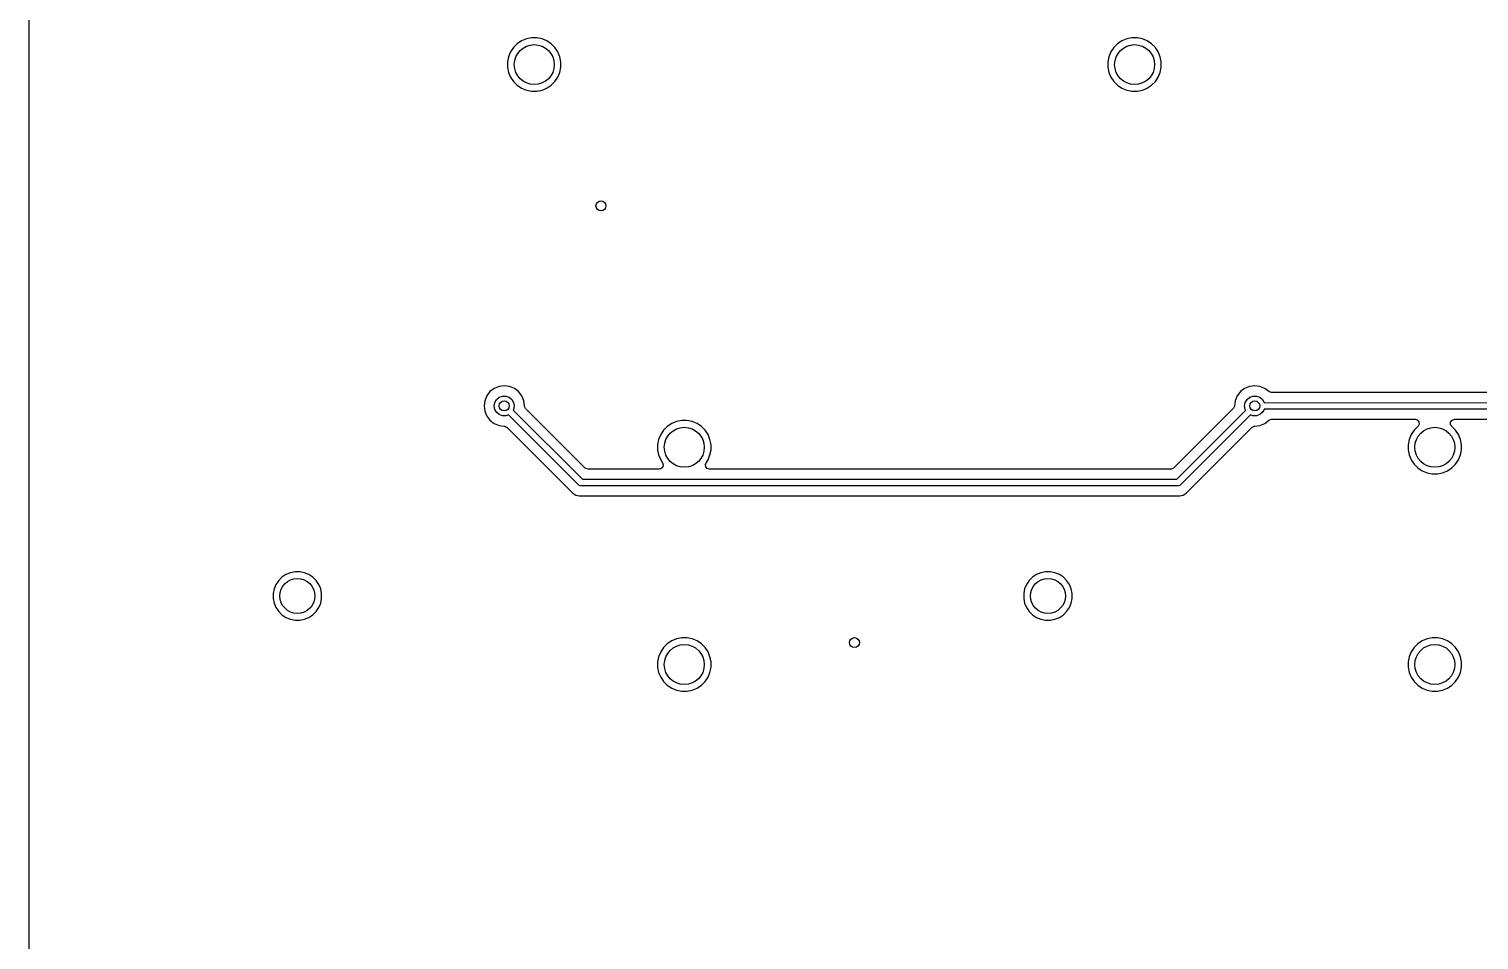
# Model space of a CAD drawing. Extents: x 0.7 to 11, y -6.1 to -1.6.
# Drawn here: x 0.687 to 2.399, y -3.847 to -2.771 of the extents above; entities that cross this region are included whole.
import ezdxf

# ---------------------------------------------------------------- set-up
doc = ezdxf.new("R2010")
doc.units = 0
doc.header["$MEASUREMENT"] = 0
doc.layers.add('BLACK', color=7, linetype='CONTINUOUS')

msp = doc.modelspace()

# ---------------------------------------------------------------- linework, layer by layer
at = {"layer": 'BLACK', "linetype": 'CONTINUOUS'}
for p, q in [((0.6871, -2.8103), (0.6871, -2.7351)), ((1.2634, -2.7889), (1.259, -2.7933)), ((1.2685, -2.7855), (1.2634, -2.7889)), ((1.2634, -2.7889), (1.2634, -2.7889)), ((1.2743, -2.7831), (1.2685, -2.7855)), ((1.2685, -2.7855), (1.2685, -2.7855)), ((1.2804, -2.7819), (1.2743, -2.7831)), ((1.2743, -2.7831), (1.2743, -2.7831)), ((1.2866, -2.7819), (1.2804, -2.7819)), ((1.2804, -2.7819), (1.2804, -2.7819)), ((1.2927, -2.7831), (1.2866, -2.7819)), ((1.2866, -2.7819), (1.2866, -2.7819)), ((1.2984, -2.7855), (1.2927, -2.7831)), ((1.2927, -2.7831), (1.2927, -2.7831)), ((1.3036, -2.7889), (1.2984, -2.7855)), ((1.2984, -2.7855), (1.2984, -2.7855)), ((1.3079, -2.7933), (1.3036, -2.7889)), ((1.3036, -2.7889), (1.3036, -2.7889)), ((1.972, -2.7889), (1.9676, -2.7933)), ((1.9772, -2.7855), (1.972, -2.7889)), ((1.972, -2.7889), (1.972, -2.7889)), ((1.9829, -2.7831), (1.9772, -2.7855)), ((1.9772, -2.7855), (1.9772, -2.7855)), ((1.989, -2.7819), (1.9829, -2.7831)), ((1.9829, -2.7831), (1.9829, -2.7831)), ((1.9952, -2.7819), (1.989, -2.7819)), ((1.989, -2.7819), (1.989, -2.7819)), ((2.0013, -2.7831), (1.9952, -2.7819)), ((1.9952, -2.7819), (1.9952, -2.7819)), ((2.0071, -2.7855), (2.0013, -2.7831)), ((2.0013, -2.7831), (2.0013, -2.7831)), ((2.0122, -2.7889), (2.0071, -2.7855)), ((2.0071, -2.7855), (2.0071, -2.7855)), ((2.0166, -2.7933), (2.0122, -2.7889)), ((2.0122, -2.7889), (2.0122, -2.7889)), ((1.2532, -2.8042), (1.2519, -2.8103)), ((1.2555, -2.7985), (1.2532, -2.8042)), ((1.2532, -2.8042), (1.2532, -2.8042)), ((1.259, -2.7933), (1.2555, -2.7985)), ((1.2555, -2.7985), (1.2555, -2.7985)), ((1.259, -2.7933), (1.259, -2.7933)), ((1.3114, -2.7985), (1.3079, -2.7933)), ((1.3079, -2.7933), (1.3079, -2.7933)), ((1.3138, -2.8042), (1.3114, -2.7985)), ((1.3114, -2.7985), (1.3114, -2.7985)), ((1.315, -2.8103), (1.3138, -2.8042)), ((1.3138, -2.8042), (1.3138, -2.8042)), ((1.3138, -2.8042), (1.3138, -2.8042)), ((1.9618, -2.8042), (1.9606, -2.8103)), ((1.9642, -2.7985), (1.9618, -2.8042)), ((1.9618, -2.8042), (1.9618, -2.8042)), ((1.9676, -2.7933), (1.9642, -2.7985)), ((1.9642, -2.7985), (1.9642, -2.7985)), ((1.9676, -2.7933), (1.9676, -2.7933)), ((2.0201, -2.7985), (2.0166, -2.7933)), ((2.0166, -2.7933), (2.0166, -2.7933)), ((2.0224, -2.8042), (2.0201, -2.7985)), ((2.0201, -2.7985), (2.0201, -2.7985)), ((2.0236, -2.8103), (2.0224, -2.8042)), ((2.0224, -2.8042), (2.0224, -2.8042)), ((2.0224, -2.8042), (2.0224, -2.8042)), ((0.6871, -3.4438), (0.6871, -2.8103)), ((1.2519, -2.8103), (1.2519, -2.8165)), ((1.2519, -2.8165), (1.2532, -2.8226)), ((1.2532, -2.8226), (1.2532, -2.8226)), ((1.2532, -2.8226), (1.2555, -2.8283)), ((1.3114, -2.8283), (1.3138, -2.8226)), ((1.3138, -2.8226), (1.315, -2.8165)), ((1.315, -2.8165), (1.315, -2.8103)), ((1.315, -2.8103), (1.315, -2.8103)), ((1.315, -2.8103), (1.315, -2.8103)), ((1.9606, -2.8103), (1.9606, -2.8165)), ((1.9606, -2.8165), (1.9618, -2.8226)), ((1.9618, -2.8226), (1.9618, -2.8226)), ((1.9618, -2.8226), (1.9642, -2.8283)), ((2.0201, -2.8283), (2.0224, -2.8226)), ((2.0224, -2.8226), (2.0236, -2.8165)), ((2.0236, -2.8165), (2.0236, -2.8103)), ((2.0236, -2.8103), (2.0236, -2.8103)), ((2.0236, -2.8103), (2.0236, -2.8103)), ((1.2555, -2.8283), (1.2555, -2.8283)), ((1.2555, -2.8283), (1.259, -2.8335)), ((1.259, -2.8335), (1.259, -2.8335)), ((1.259, -2.8335), (1.2634, -2.8379)), ((1.2634, -2.8379), (1.2685, -2.8413)), ((1.2984, -2.8413), (1.2988, -2.841)), ((1.2988, -2.841), (1.3036, -2.8379)), ((1.3036, -2.8379), (1.3079, -2.8335)), ((1.3036, -2.8379), (1.3036, -2.8379)), ((1.3079, -2.8335), (1.3114, -2.8283)), ((1.3079, -2.8335), (1.3079, -2.8335)), ((1.9642, -2.8283), (1.9642, -2.8283)), ((1.9642, -2.8283), (1.9676, -2.8335)), ((1.9676, -2.8335), (1.9676, -2.8335)), ((1.9676, -2.8335), (1.972, -2.8379)), ((1.972, -2.8379), (1.9772, -2.8413)), ((2.0071, -2.8413), (2.0075, -2.841)), ((2.0075, -2.841), (2.0122, -2.8379)), ((2.0122, -2.8379), (2.0166, -2.8335)), ((2.0122, -2.8379), (2.0122, -2.8379)), ((2.0166, -2.8335), (2.0201, -2.8283)), ((2.0166, -2.8335), (2.0166, -2.8335)), ((1.2685, -2.8413), (1.2685, -2.8413)), ((1.2685, -2.8413), (1.2743, -2.8437)), ((1.2743, -2.8437), (1.2743, -2.8437)), ((1.2743, -2.8437), (1.2804, -2.8449)), ((1.2804, -2.8449), (1.2804, -2.8449)), ((1.2804, -2.8449), (1.2804, -2.8449)), ((1.2804, -2.8449), (1.2866, -2.8449)), ((1.2866, -2.8449), (1.2927, -2.8437)), ((1.2866, -2.8449), (1.2866, -2.8449)), ((1.2927, -2.8437), (1.2984, -2.8413)), ((1.9772, -2.8413), (1.9772, -2.8413)), ((1.9772, -2.8413), (1.9829, -2.8437)), ((1.9829, -2.8437), (1.9829, -2.8437)), ((1.9829, -2.8437), (1.989, -2.8449)), ((1.989, -2.8449), (1.989, -2.8449)), ((1.989, -2.8449), (1.989, -2.8449)), ((1.989, -2.8449), (1.9952, -2.8449)), ((1.9952, -2.8449), (2.0013, -2.8437)), ((1.9952, -2.8449), (1.9952, -2.8449)), ((2.0013, -2.8437), (2.0071, -2.8413)), ((1.2312, -3.1997), (1.2274, -3.2046)), ((1.2361, -3.1959), (1.2312, -3.1997)), ((1.2419, -3.1935), (1.2361, -3.1959)), ((1.248, -3.1927), (1.2419, -3.1935)), ((1.2419, -3.1935), (1.2419, -3.1935)), ((1.2542, -3.1935), (1.248, -3.1927)), ((1.248, -3.1927), (1.248, -3.1927)), ((1.26, -3.1959), (1.2542, -3.1935)), ((1.2542, -3.1935), (1.2542, -3.1935)), ((1.2649, -3.1997), (1.26, -3.1959)), ((1.2687, -3.2046), (1.2649, -3.1997)), ((2.117, -3.1997), (2.1132, -3.2046)), ((2.1219, -3.1959), (2.117, -3.1997)), ((2.1277, -3.1935), (2.1219, -3.1959)), ((2.1339, -3.1927), (2.1277, -3.1935)), ((2.1277, -3.1935), (2.1277, -3.1935)), ((2.14, -3.1935), (2.1339, -3.1927)), ((2.1339, -3.1927), (2.1339, -3.1927)), ((2.1458, -3.1959), (2.14, -3.1935)), ((2.14, -3.1935), (2.14, -3.1935)), ((2.1507, -3.1997), (2.1458, -3.1959)), ((2.1508, -3.1998), (2.1507, -3.1997)), ((2.1507, -3.1997), (2.1507, -3.1997)), ((2.1512, -3.2), (2.1508, -3.1998)), ((2.1538, -3.2008), (2.1512, -3.2)), ((1.225, -3.2104), (1.2242, -3.2165)), ((1.2242, -3.2165), (1.2242, -3.2165)), ((1.2242, -3.2165), (1.225, -3.2227)), ((1.2274, -3.2046), (1.225, -3.2104)), ((1.225, -3.2104), (1.225, -3.2104)), ((1.2362, -3.2165), (1.2369, -3.2125)), ((1.2369, -3.2206), (1.2362, -3.2165)), ((1.2369, -3.2125), (1.239, -3.2089)), ((1.239, -3.2089), (1.2421, -3.2063)), ((1.2421, -3.2063), (1.246, -3.2049)), ((1.246, -3.2049), (1.2501, -3.2049)), ((1.2501, -3.2049), (1.2539, -3.2063)), ((1.2539, -3.2063), (1.2571, -3.2089)), ((1.2571, -3.2089), (1.2591, -3.2125)), ((1.2591, -3.2125), (1.2598, -3.2165)), ((1.2598, -3.2165), (1.2591, -3.2206)), ((1.2711, -3.2104), (1.2687, -3.2046)), ((1.2719, -3.2165), (1.2711, -3.2104)), ((1.2719, -3.2167), (1.2719, -3.2165)), ((1.272, -3.2171), (1.2719, -3.2167)), ((1.2733, -3.2195), (1.272, -3.2171)), ((2.11, -3.2167), (2.1089, -3.2192)), ((2.1108, -3.2104), (2.11, -3.2167)), ((2.1132, -3.2046), (2.1108, -3.2104)), ((2.1108, -3.2104), (2.1108, -3.2104)), ((2.122, -3.2165), (2.1228, -3.2125)), ((2.1228, -3.2206), (2.122, -3.2165)), ((2.1228, -3.2125), (2.1248, -3.2089)), ((2.1248, -3.2089), (2.128, -3.2063)), ((2.128, -3.2063), (2.1318, -3.2049)), ((2.1318, -3.2049), (2.1359, -3.2049)), ((2.1359, -3.2049), (2.1398, -3.2063)), ((2.1398, -3.2063), (2.1429, -3.2089)), ((2.1429, -3.2089), (2.145, -3.2125)), ((2.145, -3.2125), (2.145, -3.2127)), ((2.145, -3.2127), (2.8275, -3.2126)), ((2.8186, -3.2008), (2.1538, -3.2008)), ((1.225, -3.2227), (1.225, -3.2227)), ((1.225, -3.2227), (1.2274, -3.2285)), ((1.2274, -3.2285), (1.2312, -3.2334)), ((1.2312, -3.2334), (1.2361, -3.2372)), ((1.239, -3.2241), (1.2369, -3.2206)), ((1.2421, -3.2268), (1.239, -3.2241)), ((1.246, -3.2282), (1.2421, -3.2268)), ((1.2501, -3.2282), (1.246, -3.2282)), ((1.253, -3.2271), (1.2501, -3.2282)), ((1.3364, -3.3104), (1.253, -3.2271)), ((1.2591, -3.2206), (1.2585, -3.2216)), ((1.2585, -3.2216), (1.3403, -3.3032)), ((1.3437, -3.2899), (1.2733, -3.2195)), ((1.4575, -3.2338), (1.4514, -3.235)), ((1.4637, -3.2338), (1.4575, -3.2338)), ((1.4575, -3.2338), (1.4575, -3.2338)), ((1.4698, -3.235), (1.4637, -3.2338)), ((1.4637, -3.2338), (1.4637, -3.2338)), ((2.1086, -3.2195), (2.0382, -3.2899)), ((2.0418, -3.3031), (2.1233, -3.2215)), ((2.1288, -3.2271), (2.0461, -3.3099)), ((2.1089, -3.2192), (2.1086, -3.2195)), ((2.1233, -3.2215), (2.1228, -3.2206)), ((2.1318, -3.2282), (2.1288, -3.2271)), ((2.1359, -3.2282), (2.1318, -3.2282)), ((2.1398, -3.2268), (2.1359, -3.2282)), ((2.1429, -3.2241), (2.1398, -3.2268)), ((2.145, -3.2206), (2.1429, -3.2241)), ((2.8275, -3.2204), (2.145, -3.2205)), ((2.145, -3.2205), (2.145, -3.2206)), ((2.1458, -3.2372), (2.1507, -3.2334)), ((2.1507, -3.2334), (2.1508, -3.2333)), ((2.1507, -3.2334), (2.1507, -3.2334)), ((2.1508, -3.2333), (2.1534, -3.2323)), ((2.1534, -3.2323), (2.1538, -3.2323)), ((2.1538, -3.2323), (2.3232, -3.2323)), ((2.3232, -3.2323), (2.3258, -3.2331)), ((2.3258, -3.2331), (2.3276, -3.2352)), ((2.365, -3.2359), (2.3665, -3.2336)), ((2.3665, -3.2336), (2.3689, -3.2324)), ((2.3689, -3.2324), (2.3697, -3.2323)), ((2.3697, -3.2323), (2.8186, -3.2323)), ((1.2361, -3.2372), (1.2419, -3.2396)), ((1.2419, -3.2396), (1.248, -3.2404)), ((1.248, -3.2404), (1.248, -3.2404)), ((1.248, -3.2404), (1.2482, -3.2404)), ((1.2482, -3.2404), (1.2507, -3.2415)), ((1.2507, -3.2415), (1.251, -3.2418)), ((1.251, -3.2418), (1.3289, -3.3197)), ((1.4327, -3.2504), (1.4303, -3.2562)), ((1.4362, -3.2453), (1.4327, -3.2504)), ((1.4327, -3.2504), (1.4327, -3.2504)), ((1.4405, -3.2409), (1.4362, -3.2453)), ((1.4362, -3.2453), (1.4362, -3.2453)), ((1.4457, -3.2374), (1.4405, -3.2409)), ((1.4405, -3.2409), (1.4405, -3.2409)), ((1.4514, -3.235), (1.4457, -3.2374)), ((1.4457, -3.2374), (1.4457, -3.2374)), ((1.4514, -3.235), (1.4514, -3.235)), ((1.4756, -3.2374), (1.4698, -3.235)), ((1.4698, -3.235), (1.4698, -3.235)), ((1.4807, -3.2409), (1.4756, -3.2374)), ((1.4756, -3.2374), (1.4756, -3.2374)), ((1.4851, -3.2453), (1.4807, -3.2409)), ((1.4807, -3.2409), (1.4807, -3.2409)), ((1.4886, -3.2504), (1.4851, -3.2453)), ((1.4851, -3.2453), (1.4851, -3.2453)), ((1.4909, -3.2562), (1.4886, -3.2504)), ((1.4886, -3.2504), (1.4886, -3.2504)), ((2.053, -3.3197), (2.1309, -3.2418)), ((2.1309, -3.2418), (2.1333, -3.2405)), ((2.1333, -3.2405), (2.1337, -3.2404)), ((2.1337, -3.2404), (2.1339, -3.2404)), ((2.1339, -3.2404), (2.14, -3.2396)), ((2.1339, -3.2404), (2.1339, -3.2404)), ((2.14, -3.2396), (2.1458, -3.2372)), ((2.3185, -3.2504), (2.3162, -3.2562)), ((2.322, -3.2453), (2.3185, -3.2504)), ((2.3185, -3.2504), (2.3185, -3.2504)), ((2.3265, -3.2407), (2.322, -3.2453)), ((2.322, -3.2453), (2.322, -3.2453)), ((2.3269, -3.2404), (2.3265, -3.2407)), ((2.3265, -3.2407), (2.3265, -3.2407)), ((2.328, -3.2379), (2.3269, -3.2404)), ((2.3276, -3.2352), (2.328, -3.2379)), ((2.3651, -3.2387), (2.365, -3.2359)), ((2.3664, -3.2406), (2.3651, -3.2387)), ((2.3664, -3.2407), (2.3664, -3.2406)), ((2.3709, -3.2453), (2.3664, -3.2407)), ((2.3744, -3.2504), (2.3709, -3.2453)), ((2.3709, -3.2453), (2.3709, -3.2453)), ((2.3768, -3.2562), (2.3744, -3.2504)), ((2.3744, -3.2504), (2.3744, -3.2504)), ((1.4303, -3.2562), (1.4291, -3.2623)), ((1.4291, -3.2623), (1.4291, -3.2685)), ((1.4291, -3.2685), (1.4303, -3.2745)), ((1.4303, -3.2562), (1.4303, -3.2562)), ((1.4921, -3.2623), (1.4909, -3.2562)), ((1.4909, -3.2562), (1.4909, -3.2562)), ((1.4909, -3.2562), (1.4909, -3.2562)), ((1.4909, -3.2745), (1.4921, -3.2685)), ((1.4921, -3.2685), (1.4921, -3.2623)), ((1.4921, -3.2623), (1.4921, -3.2623)), ((1.4921, -3.2623), (1.4921, -3.2623)), ((2.3162, -3.2562), (2.3149, -3.2623)), ((2.3149, -3.2623), (2.3149, -3.2685)), ((2.3149, -3.2685), (2.3162, -3.2745)), ((2.3162, -3.2562), (2.3162, -3.2562)), ((2.378, -3.2623), (2.3768, -3.2562)), ((2.3768, -3.2562), (2.3768, -3.2562)), ((2.3768, -3.2562), (2.3768, -3.2562)), ((2.3768, -3.2745), (2.378, -3.2685)), ((2.378, -3.2685), (2.378, -3.2623)), ((2.378, -3.2623), (2.378, -3.2623)), ((2.378, -3.2623), (2.378, -3.2623)), ((1.4303, -3.2745), (1.4303, -3.2745)), ((1.4303, -3.2745), (1.4327, -3.2803)), ((1.4327, -3.2803), (1.4327, -3.2803)), ((1.4327, -3.2803), (1.435, -3.2837)), ((1.435, -3.2837), (1.4358, -3.2863)), ((1.4855, -3.2857), (1.4863, -3.2837)), ((1.4859, -3.2885), (1.4855, -3.2857)), ((1.4863, -3.2837), (1.4886, -3.2803)), ((1.4886, -3.2803), (1.4909, -3.2745)), ((1.4886, -3.2803), (1.4886, -3.2803)), ((1.4886, -3.2803), (1.4886, -3.2803)), ((2.3162, -3.2745), (2.3162, -3.2745)), ((2.3162, -3.2745), (2.3185, -3.2803)), ((2.3185, -3.2803), (2.3185, -3.2803)), ((2.3185, -3.2803), (2.322, -3.2854)), ((2.322, -3.2854), (2.322, -3.2854)), ((2.322, -3.2854), (2.3264, -3.2898)), ((2.3665, -3.2898), (2.3709, -3.2854)), ((2.3709, -3.2854), (2.3744, -3.2803)), ((2.3744, -3.2803), (2.3768, -3.2745)), ((1.3403, -3.3032), (2.0418, -3.3031)), ((1.3445, -3.2905), (1.3437, -3.2899)), ((1.3471, -3.2913), (1.3445, -3.2905)), ((1.4309, -3.2913), (1.3471, -3.2913)), ((1.433, -3.2908), (1.4309, -3.2913)), ((1.4351, -3.289), (1.433, -3.2908)), ((1.4358, -3.2863), (1.4351, -3.289)), ((1.4877, -3.2905), (1.4859, -3.2885)), ((1.4903, -3.2913), (1.4877, -3.2905)), ((2.0348, -3.2913), (1.4903, -3.2913)), ((2.0358, -3.2912), (2.0348, -3.2913)), ((2.0382, -3.2899), (2.0358, -3.2912)), ((2.3264, -3.2898), (2.3264, -3.2898)), ((2.3264, -3.2898), (2.3315, -3.2933)), ((2.3315, -3.2933), (2.3315, -3.2933)), ((2.3315, -3.2933), (2.3373, -3.2957)), ((2.3373, -3.2957), (2.3373, -3.2957)), ((2.3373, -3.2957), (2.3434, -3.2969)), ((2.3434, -3.2969), (2.3434, -3.2969)), ((2.3434, -3.2969), (2.3434, -3.2969)), ((2.3434, -3.2969), (2.3496, -3.2969)), ((2.3496, -3.2969), (2.3556, -3.2957)), ((2.3496, -3.2969), (2.3496, -3.2969)), ((2.3556, -3.2957), (2.3614, -3.2933)), ((2.3614, -3.2933), (2.3665, -3.2898)), ((1.3289, -3.3197), (1.3325, -3.3218)), ((1.3368, -3.3105), (1.3364, -3.3104)), ((1.3378, -3.3109), (1.3368, -3.3105)), ((1.3386, -3.311), (1.3378, -3.3109)), ((2.0441, -3.3109), (1.3386, -3.311)), ((2.0455, -3.3104), (2.0441, -3.3109)), ((2.0461, -3.3099), (2.0455, -3.3104)), ((2.0494, -3.3218), (2.053, -3.3197)), ((1.3325, -3.3218), (1.3365, -3.3229)), ((1.3365, -3.3229), (1.3365, -3.3229)), ((1.3365, -3.3229), (2.0454, -3.3229)), ((2.0454, -3.3229), (2.0494, -3.3218)), ((2.0454, -3.3229), (2.0454, -3.3229)), ((0.9818, -3.4227), (0.9786, -3.4274)), ((0.9857, -3.4188), (0.9818, -3.4227)), ((0.9818, -3.4227), (0.9818, -3.4227)), ((0.9904, -3.4156), (0.9857, -3.4188)), ((0.9857, -3.4188), (0.9857, -3.4188)), ((0.9956, -3.4135), (0.9904, -3.4156)), ((0.9904, -3.4156), (0.9904, -3.4156)), ((1.0011, -3.4124), (0.9956, -3.4135)), ((0.9956, -3.4135), (0.9956, -3.4135)), ((1.0068, -3.4124), (1.0011, -3.4124)), ((1.0011, -3.4124), (1.0011, -3.4124)), ((1.0123, -3.4135), (1.0068, -3.4124)), ((1.0068, -3.4124), (1.0068, -3.4124)), ((1.0175, -3.4156), (1.0123, -3.4135)), ((1.0123, -3.4135), (1.0123, -3.4135)), ((1.0221, -3.4188), (1.0175, -3.4156)), ((1.0175, -3.4156), (1.0175, -3.4156)), ((1.0261, -3.4227), (1.0221, -3.4188)), ((1.0221, -3.4188), (1.0221, -3.4188)), ((1.0292, -3.4274), (1.0261, -3.4227)), ((1.0261, -3.4227), (1.0261, -3.4227)), ((1.8676, -3.4227), (1.8645, -3.4274)), ((1.8716, -3.4188), (1.8676, -3.4227)), ((1.8676, -3.4227), (1.8676, -3.4227)), ((1.8762, -3.4156), (1.8716, -3.4188)), ((1.8716, -3.4188), (1.8716, -3.4188)), ((1.8814, -3.4135), (1.8762, -3.4156)), ((1.8762, -3.4156), (1.8762, -3.4156)), ((1.887, -3.4124), (1.8814, -3.4135)), ((1.8814, -3.4135), (1.8814, -3.4135)), ((1.8926, -3.4124), (1.887, -3.4124)), ((1.887, -3.4124), (1.887, -3.4124)), ((1.8981, -3.4135), (1.8926, -3.4124)), ((1.8926, -3.4124), (1.8926, -3.4124)), ((1.9033, -3.4156), (1.8981, -3.4135)), ((1.8981, -3.4135), (1.8981, -3.4135)), ((1.908, -3.4188), (1.9033, -3.4156)), ((1.9033, -3.4156), (1.9033, -3.4156)), ((1.9119, -3.4227), (1.908, -3.4188)), ((1.908, -3.4188), (1.908, -3.4188)), ((1.9119, -3.4227), (1.9119, -3.4227)), ((1.9151, -3.4274), (1.9119, -3.4227)), ((0.9765, -3.4326), (0.9754, -3.4381)), ((0.9754, -3.4381), (0.9754, -3.4381)), ((0.9754, -3.4381), (0.9754, -3.4438)), ((0.9786, -3.4274), (0.9765, -3.4326)), ((0.9765, -3.4326), (0.9765, -3.4326)), ((0.9786, -3.4274), (0.9786, -3.4274)), ((1.0314, -3.4326), (1.0292, -3.4274)), ((1.0292, -3.4274), (1.0292, -3.4274)), ((1.0292, -3.4274), (1.0292, -3.4274)), ((1.0325, -3.4381), (1.0314, -3.4326)), ((1.0314, -3.4326), (1.0314, -3.4326)), ((1.0314, -3.4326), (1.0314, -3.4326)), ((1.0325, -3.4438), (1.0325, -3.4381)), ((1.0325, -3.4381), (1.0325, -3.4381)), ((1.8623, -3.4326), (1.8612, -3.4381)), ((1.8612, -3.4381), (1.8612, -3.4381)), ((1.8612, -3.4381), (1.8612, -3.4438)), ((1.8645, -3.4274), (1.8623, -3.4326)), ((1.8623, -3.4326), (1.8623, -3.4326)), ((1.8645, -3.4274), (1.8645, -3.4274)), ((1.9172, -3.4326), (1.9151, -3.4274)), ((1.9151, -3.4274), (1.9151, -3.4274)), ((1.9151, -3.4274), (1.9151, -3.4274)), ((1.9183, -3.4381), (1.9172, -3.4326)), ((1.9172, -3.4326), (1.9172, -3.4326)), ((1.9172, -3.4326), (1.9172, -3.4326)), ((1.9183, -3.4438), (1.9183, -3.4381)), ((1.9183, -3.4381), (1.9183, -3.4381)), ((0.6871, -3.5189), (0.6871, -3.4438)), ((0.9754, -3.4438), (0.9754, -3.4438)), ((0.9754, -3.4438), (0.9754, -3.4438)), ((0.9754, -3.4438), (0.9765, -3.4493)), ((0.9765, -3.4493), (0.9765, -3.4493)), ((0.9765, -3.4493), (0.9786, -3.4545)), ((0.9786, -3.4545), (0.9786, -3.4545)), ((0.9786, -3.4545), (0.9818, -3.4592)), ((1.0261, -3.4592), (1.0292, -3.4545)), ((1.0292, -3.4545), (1.0314, -3.4493)), ((1.0314, -3.4493), (1.0325, -3.4438)), ((1.0325, -3.4438), (1.0325, -3.4438)), ((1.8612, -3.4438), (1.8612, -3.4438)), ((1.8612, -3.4438), (1.8612, -3.4438)), ((1.8612, -3.4438), (1.8623, -3.4493)), ((1.8623, -3.4493), (1.8623, -3.4493)), ((1.8623, -3.4493), (1.8645, -3.4545)), ((1.8645, -3.4545), (1.8645, -3.4545)), ((1.8645, -3.4545), (1.8676, -3.4592)), ((1.9119, -3.4592), (1.9151, -3.4545)), ((1.9151, -3.4545), (1.9172, -3.4493)), ((1.9172, -3.4493), (1.9183, -3.4438)), ((1.9183, -3.4438), (1.9183, -3.4438)), ((0.9818, -3.4592), (0.9818, -3.4592)), ((0.9818, -3.4592), (0.9857, -3.4631)), ((0.9857, -3.4631), (0.9857, -3.4631)), ((0.9857, -3.4631), (0.9904, -3.4663)), ((0.9904, -3.4663), (0.9904, -3.4663)), ((0.9904, -3.4663), (0.9904, -3.4663)), ((0.9904, -3.4663), (0.9956, -3.4684)), ((0.9956, -3.4684), (0.9956, -3.4684)), ((0.9956, -3.4684), (0.9956, -3.4684)), ((0.9956, -3.4684), (1.0011, -3.4695)), ((1.0011, -3.4695), (1.0011, -3.4695)), ((1.0011, -3.4695), (1.0068, -3.4695)), ((1.0068, -3.4695), (1.0105, -3.4688)), ((1.0105, -3.4688), (1.0123, -3.4684)), ((1.0123, -3.4684), (1.0175, -3.4663)), ((1.0175, -3.4663), (1.0221, -3.4631)), ((1.0221, -3.4631), (1.0261, -3.4592)), ((1.8676, -3.4592), (1.8676, -3.4592)), ((1.8676, -3.4592), (1.8716, -3.4631)), ((1.8716, -3.4631), (1.8716, -3.4631)), ((1.8716, -3.4631), (1.8762, -3.4663)), ((1.8762, -3.4663), (1.8762, -3.4663)), ((1.8762, -3.4663), (1.8762, -3.4663)), ((1.8762, -3.4663), (1.8814, -3.4684)), ((1.8814, -3.4684), (1.8814, -3.4684)), ((1.8814, -3.4684), (1.8814, -3.4684)), ((1.8814, -3.4684), (1.887, -3.4695)), ((1.887, -3.4695), (1.887, -3.4695)), ((1.887, -3.4695), (1.8926, -3.4695)), ((1.8926, -3.4695), (1.8963, -3.4688)), ((1.8963, -3.4688), (1.8981, -3.4684)), ((1.8981, -3.4684), (1.9033, -3.4663)), ((1.9033, -3.4663), (1.908, -3.4631)), ((1.908, -3.4631), (1.9119, -3.4592)), ((1.4575, -3.4905), (1.4514, -3.4917)), ((1.4637, -3.4905), (1.4575, -3.4905)), ((1.4575, -3.4905), (1.4575, -3.4905)), ((1.4698, -3.4917), (1.4637, -3.4905)), ((1.4637, -3.4905), (1.4637, -3.4905)), ((2.3434, -3.4905), (2.3373, -3.4917)), ((2.3496, -3.4905), (2.3434, -3.4905)), ((2.3434, -3.4905), (2.3434, -3.4905)), ((2.3556, -3.4917), (2.3496, -3.4905)), ((2.3496, -3.4905), (2.3496, -3.4905)), ((1.4327, -3.5071), (1.4303, -3.5129)), ((1.4362, -3.502), (1.4327, -3.5071)), ((1.4327, -3.5071), (1.4327, -3.5071)), ((1.4405, -3.4976), (1.4362, -3.502)), ((1.4362, -3.502), (1.4362, -3.502)), ((1.4457, -3.4941), (1.4405, -3.4976)), ((1.4405, -3.4976), (1.4405, -3.4976)), ((1.4514, -3.4917), (1.4457, -3.4941)), ((1.4457, -3.4941), (1.4457, -3.4941)), ((1.4514, -3.4917), (1.4514, -3.4917)), ((1.4756, -3.4941), (1.4698, -3.4917)), ((1.4698, -3.4917), (1.4698, -3.4917)), ((1.4807, -3.4976), (1.4756, -3.4941)), ((1.4756, -3.4941), (1.4756, -3.4941)), ((1.4851, -3.502), (1.4807, -3.4976)), ((1.4807, -3.4976), (1.4807, -3.4976)), ((1.4886, -3.5071), (1.4851, -3.502)), ((1.4851, -3.502), (1.4851, -3.502)), ((1.4909, -3.5129), (1.4886, -3.5071)), ((1.4886, -3.5071), (1.4886, -3.5071)), ((2.3185, -3.5071), (2.3162, -3.5129)), ((2.322, -3.502), (2.3185, -3.5071)), ((2.3185, -3.5071), (2.3185, -3.5071)), ((2.3264, -3.4976), (2.322, -3.502)), ((2.322, -3.502), (2.322, -3.502)), ((2.3315, -3.4941), (2.3264, -3.4976)), ((2.3264, -3.4976), (2.3264, -3.4976)), ((2.3373, -3.4917), (2.3315, -3.4941)), ((2.3315, -3.4941), (2.3315, -3.4941)), ((2.3373, -3.4917), (2.3373, -3.4917)), ((2.3614, -3.4941), (2.3556, -3.4917)), ((2.3556, -3.4917), (2.3556, -3.4917)), ((2.3665, -3.4976), (2.3614, -3.4941)), ((2.3614, -3.4941), (2.3614, -3.4941)), ((2.3709, -3.502), (2.3665, -3.4976)), ((2.3665, -3.4976), (2.3665, -3.4976)), ((2.3744, -3.5071), (2.3709, -3.502)), ((2.3709, -3.502), (2.3709, -3.502)), ((2.3768, -3.5129), (2.3744, -3.5071)), ((2.3744, -3.5071), (2.3744, -3.5071)), ((0.6871, -3.9134), (0.6871, -3.5189)), ((1.4303, -3.5129), (1.4291, -3.5189)), ((1.4291, -3.5189), (1.4291, -3.5252)), ((1.4291, -3.5252), (1.4303, -3.5312)), ((1.4303, -3.5129), (1.4303, -3.5129)), ((1.4921, -3.5189), (1.4909, -3.5129)), ((1.4909, -3.5129), (1.4909, -3.5129)), ((1.4909, -3.5129), (1.4909, -3.5129)), ((1.4909, -3.5312), (1.4921, -3.5252)), ((1.4921, -3.5252), (1.4921, -3.5189)), ((1.4921, -3.5189), (1.4921, -3.5189)), ((1.4921, -3.5189), (1.4921, -3.5189)), ((2.3162, -3.5129), (2.3149, -3.5189)), ((2.3149, -3.5189), (2.3149, -3.5252)), ((2.3149, -3.5252), (2.3162, -3.5312)), ((2.3162, -3.5129), (2.3162, -3.5129)), ((2.378, -3.5189), (2.3768, -3.5129)), ((2.3768, -3.5129), (2.3768, -3.5129)), ((2.3768, -3.5129), (2.3768, -3.5129)), ((2.3768, -3.5312), (2.378, -3.5252)), ((2.378, -3.5252), (2.378, -3.5189)), ((2.378, -3.5189), (2.378, -3.5189)), ((2.378, -3.5189), (2.378, -3.5189)), ((1.4303, -3.5312), (1.4303, -3.5312)), ((1.4303, -3.5312), (1.4327, -3.537)), ((1.4327, -3.537), (1.4327, -3.537)), ((1.4327, -3.537), (1.4362, -3.5421)), ((1.4362, -3.5421), (1.4362, -3.5421)), ((1.4362, -3.5421), (1.4405, -3.5465)), ((1.4807, -3.5465), (1.4851, -3.5421)), ((1.4851, -3.5421), (1.4886, -3.537)), ((1.4886, -3.537), (1.4909, -3.5312)), ((2.3162, -3.5312), (2.3162, -3.5312)), ((2.3162, -3.5312), (2.3185, -3.537)), ((2.3185, -3.537), (2.3185, -3.537)), ((2.3185, -3.537), (2.322, -3.5421)), ((2.322, -3.5421), (2.322, -3.5421)), ((2.322, -3.5421), (2.3264, -3.5465)), ((2.3665, -3.5465), (2.3709, -3.5421)), ((2.3709, -3.5421), (2.3744, -3.537)), ((2.3744, -3.537), (2.3768, -3.5312)), ((1.4405, -3.5465), (1.4405, -3.5465)), ((1.4405, -3.5465), (1.4457, -3.55)), ((1.4457, -3.55), (1.4457, -3.55)), ((1.4457, -3.55), (1.4514, -3.5524)), ((1.4514, -3.5524), (1.4514, -3.5524)), ((1.4514, -3.5524), (1.4575, -3.5536)), ((1.4575, -3.5536), (1.4575, -3.5536)), ((1.4575, -3.5536), (1.4575, -3.5536)), ((1.4575, -3.5536), (1.4637, -3.5536)), ((1.4637, -3.5536), (1.4698, -3.5524)), ((1.4637, -3.5536), (1.4637, -3.5536)), ((1.4698, -3.5524), (1.4756, -3.55)), ((1.4756, -3.55), (1.4807, -3.5465)), ((2.3264, -3.5465), (2.3264, -3.5465)), ((2.3264, -3.5465), (2.3315, -3.55)), ((2.3315, -3.55), (2.3315, -3.55)), ((2.3315, -3.55), (2.3373, -3.5524)), ((2.3373, -3.5524), (2.3373, -3.5524)), ((2.3373, -3.5524), (2.3434, -3.5536)), ((2.3434, -3.5536), (2.3434, -3.5536)), ((2.3434, -3.5536), (2.3434, -3.5536)), ((2.3434, -3.5536), (2.3496, -3.5536)), ((2.3496, -3.5536), (2.3556, -3.5524)), ((2.3496, -3.5536), (2.3496, -3.5536)), ((2.3556, -3.5524), (2.3614, -3.55)), ((2.3614, -3.55), (2.3665, -3.5465))]:
    msp.add_line(p, q, dxfattribs=at)
at = {"layer": 'BLACK'}
for centre, radius in [((1.2835, -2.8134), 0.0236), ((1.9921, -2.8134), 0.0236), ((1.3622, -2.9803), 0.00591), ((1.248, -3.2165), 0.00591), ((2.1339, -3.2165), 0.00591), ((1.4606, -3.2654), 0.0236), ((2.3465, -3.2654), 0.0236), ((1.0039, -3.4409), 0.0207), ((1.8898, -3.4409), 0.0207), ((1.6614, -3.4961), 0.00591), ((1.4606, -3.522), 0.0236), ((2.3465, -3.522), 0.0236)]:
    msp.add_circle(centre, radius, dxfattribs=at)

doc.saveas('drawing.dxf')
